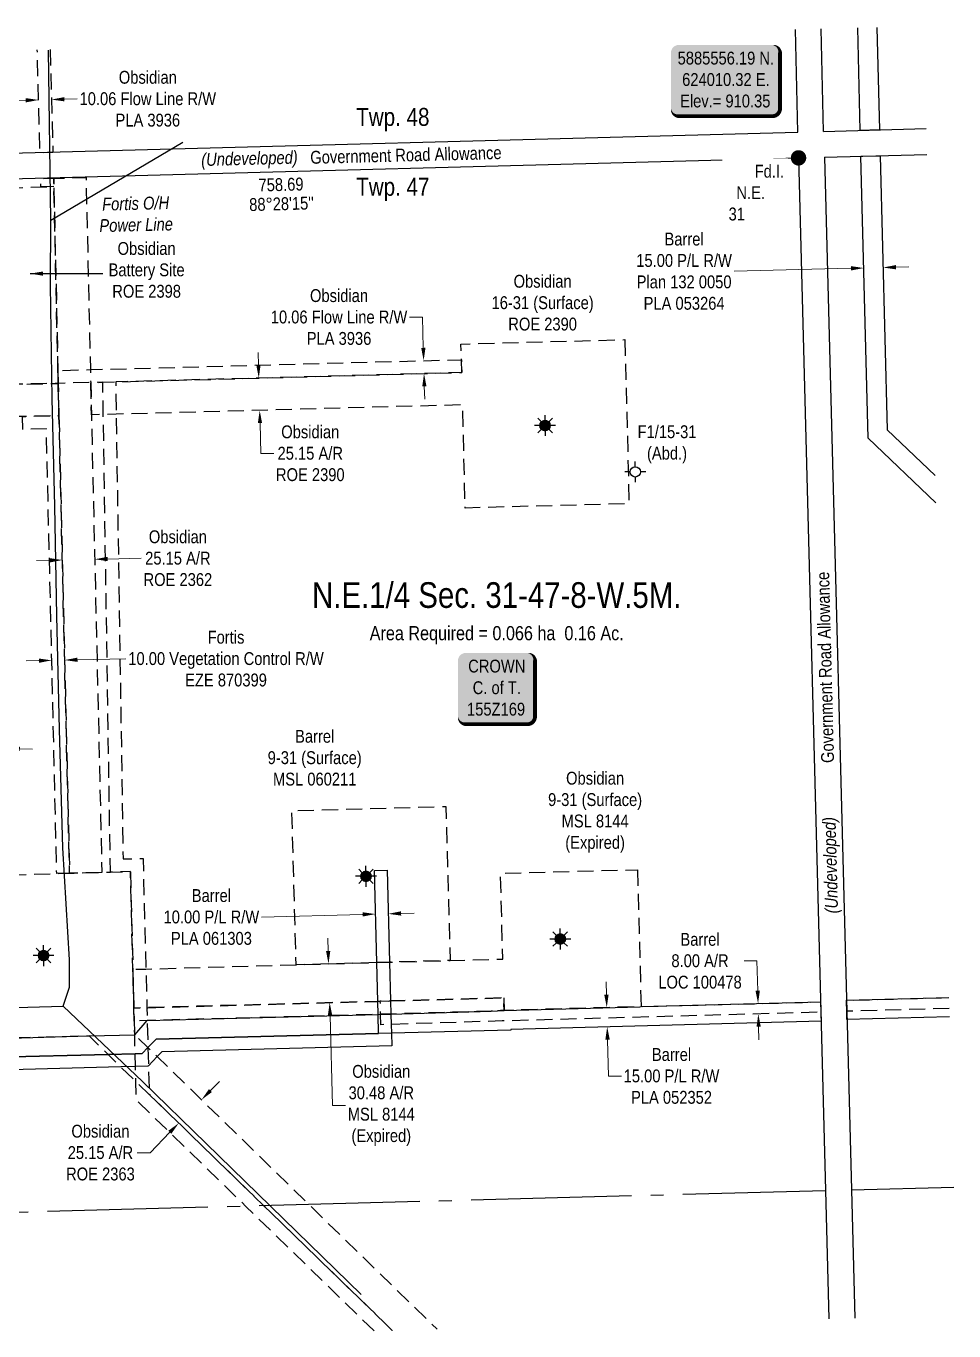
# Model space of a CAD drawing. Extents: x 622103 to 624131, y 5884631 to 5886600.
# Drawn here: x 623409 to 624131, y 5884643 to 5885659 of the extents above; entities that cross this region are included whole.
import ezdxf
from ezdxf.enums import TextEntityAlignment as Align

# ---------------------------------------------------------------- set-up
doc = ezdxf.new("R2010")
doc.units = 0
doc.header["$LTSCALE"] = 5
doc.header["$PDMODE"] = 34
doc.header["$PDSIZE"] = 0.03
for name, pattern in [('foc-ACCESSROAD', [3.75, 2.5, -1.25]), ('foc-FLOWLINE', [3.75, 2.5, -1.25]), ('foc-QUARTERLINE', [33, 25, -3, 2, -3])]:
    doc.linetypes.add(name, pattern=pattern)
doc.layers.get('Defpoints').update_dxf_attribs({"color": 9})
for name, color, linetype in [('AS-OWNER', 7, 'Continuous'), ('AS-POWER', 104, 'foc-POWER'), ('C-AR', 13, 'foc-ACCESSROAD'), ('C-FLOWLINE', 13, 'foc-FLOWLINE'), ('C-SYMBOL', 7, 'Continuous'), ('C-WS', 13, 'foc-ACCESSROAD'), ('C-WS-S', 8, 'Continuous'), ('D-TXT', 6, 'Continuous'), ('DETAIL-T', 7, 'Continuous'), ('F-AR', 190, 'foc-ACCESSROAD'), ('F-EZE', 190, 'foc-FLOWLINE'), ('F-RW', 190, 'Continuous'), ('F-WS', 190, 'foc-ACCESSROAD'), ('F-WS-S', 8, 'Continuous'), ('L-AREAREQUIRED', 7, 'Continuous'), ('L-BD', 7, 'Continuous'), ('L-MON', 1, 'Continuous'), ('L-QSEC', 8, 'foc-QUARTERLINE'), ('L-ROAD-T', 7, 'Continuous'), ('L-SEC', 7, 'Continuous')]:
    doc.layers.add(name, color=color, linetype=linetype)
for name, color, linetype, lineweight in [('C-AR-T', 13, 'Continuous', 9), ('C-FLOWLINE-T', 13, 'Continuous', 9), ('C-RW-T', 13, 'Continuous', 9), ('C-WS-T', 13, 'Continuous', 9), ('F-AR-T', 190, 'Continuous', 9), ('F-EZE-T', 190, 'Continuous', 9), ('F-RW-T', 190, 'Continuous', 9), ('F-WS-T', 190, 'Continuous', 9), ('T-TEXT', 48, 'Continuous', 18)]:
    doc.layers.add(name, color=color, linetype=linetype, lineweight=lineweight)
doc.styles.add('100L', font='ARIALN.TTF', dxfattribs={"height": 11})
doc.styles.add('175L', font='ARIALN.TTF', dxfattribs={"height": 20})
doc.styles.add('80', font='ARIALN.TTF', dxfattribs={"height": 10})
doc.styles.add('80CG', font='ARIALN.TTF', dxfattribs={"height": 10})
doc.styles.add('80L', font='ARIALN.TTF', dxfattribs={"height": 10})
doc.styles.add('80LS', font='ARIALNI.TTF', dxfattribs={"height": 10})
doc.styles.add('foc-LtypeFont', font='ARIALN.TTF', dxfattribs={"height": 7.35})
doc.linetypes.add('foc-POWER', pattern='A,6,-1,["P",foc-LtypeFont,S=0.2,R=0,X=-0.625,Y=-0.75],-1.24,4', length=12.24)
doc.dimstyles.new('Compass 5 000', dxfattribs={"dimscale": 5, "dimtxt": 9, "dimasz": 2, "dimexe": 0.2, "dimexo": 0.0625, "dimgap": 0.5, "dimtad": 0, "dimtih": 1, "dimtoh": 1, "dimzin": 0, "dimdsep": 46, "dimtxsty": '80CG', "dimcen": 0.1, "dimse1": 1, "dimse2": 1, "dimclrd": 256, "dimclrt": 256, "dimaunit": 1, "dimadec": 4, "dimazin": 0, "dimtfac": 0.06, "dimtofl": 0, "dimtmove": 0, "dimatfit": 1, "dimfxl": 0.2, "dimtolj": 1, "dimtzin": 0, "dimlwd": -1, "dimarcsym": 0})

# ---------------------------------------------------------------- blocks, each defined once
blk = doc.blocks.new('fdia')
at = {"color": 255, "const_width": 1}
blk.add_lwpolyline([(-0.5, 0, 1), (0.5, 0, 1)], format="xyb", close=True, dxfattribs=at)
blk = doc.blocks.new('Fdiaa')
blk.add_blockref('fdia', (0, 0))
blk = doc.blocks.new('fdib')
at = {"color": 1, "const_width": 1.6}
blk.add_lwpolyline([(-0.4, 0, 1), (0.4, 0, 1)], format="xyb", close=True, dxfattribs=at)
at = {"color": 1}
blk.add_circle((0, 0), 0.8, dxfattribs=at)
blk = doc.blocks.new('Fdibb')
blk.add_blockref('fdib', (0, 0))
blk = doc.blocks.new('fdicc')
for name in ['Fdibb', 'Fdiaa']:
    blk.add_blockref(name, (0, 0))
blk = doc.blocks.new('FDI')
blk.add_blockref('fdicc', (0, 0))
blk = doc.blocks.new('*D434')
at = {"layer": 'C-AR-T', "transparency": 16777216}
for p, q in [((623552.4, 5884829.8), (623559.3, 5884837)), ((623520.7, 5884797.4), (623505.3, 5884781.5)), ((623505.3, 5884781.5), (623495.3, 5884781.5))]:
    blk.add_line(p, q, dxfattribs=at)
for points in [[(623551.2, 5884831), (623553.5, 5884828.7), (623545.4, 5884822.7)], [(623519.5, 5884798.5), (623521.9, 5884796.2), (623527.7, 5884804.5)]]:
    blk.add_solid(points, dxfattribs=at)
at = {"layer": 'Defpoints', "color": 0, "transparency": 16777216}
for p in [(623545.4, 5884822.7), (623555.8, 5884812.5), (623538.2, 5884794.3)]:
    blk.add_point(p, dxfattribs=at)
at = {"layer": 'C-AR-T', "transparency": 16777216, "insert": (623466.7, 5884781.5), "char_height": 10, "attachment_point": 5, "style": '80CG'}
blk.add_mtext('\\A1;Obsidian\\P25.15 A/R\\PROE 2363', dxfattribs=at)
blk = doc.blocks.new('*D439')
at = {"layer": 'C-FLOWLINE-T', "transparency": 16777216}
for p, q in [((623717.5, 5885432.2), (623707.5, 5885432.2)), ((623718.1, 5885408.3), (623717.5, 5885432.2)), ((623718.9, 5885378.2), (623719.2, 5885368.2))]:
    blk.add_line(p, q, dxfattribs=at)
for points in [[(623719.8, 5885408.3), (623716.5, 5885408.2), (623718.4, 5885398.3)], [(623720.6, 5885378.2), (623717.3, 5885378.2), (623718.7, 5885388.2)]]:
    blk.add_solid(points, dxfattribs=at)
at = {"layer": 'Defpoints', "color": 0, "transparency": 16777216}
for p in [(623661.2, 5885396.7), (623718.4, 5885398.3), (623661.5, 5885386.7)]:
    blk.add_point(p, dxfattribs=at)
at = {"layer": 'C-FLOWLINE-T', "transparency": 16777216, "insert": (623652.5, 5885432.2), "char_height": 10, "attachment_point": 5, "style": '80CG'}
blk.add_mtext('\\A1;Obsidian\\P10.06 Flow Line R/W\\PPLA 3936', dxfattribs=at)
blk = doc.blocks.new('*D440')
at = {"layer": 'C-FLOWLINE-T', "transparency": 16777216}
for p, q in [((623427, 5885242.8), (623417, 5885242.6)), ((623472.3, 5885243.8), (623498.5, 5885244.4))]:
    blk.add_line(p, q, dxfattribs=at)
for points in [[(623427, 5885244.5), (623427.1, 5885241.1), (623437, 5885243)], [(623472.2, 5885245.5), (623472.3, 5885242.2), (623462.3, 5885243.6)]]:
    blk.add_solid(points, dxfattribs=at)
at = {"layer": 'Defpoints', "color": 0, "transparency": 16777216}
for p in [(623436.5, 5885265), (623461.8, 5885265.6), (623462.3, 5885243.6)]:
    blk.add_point(p, dxfattribs=at)
at = {"layer": 'C-FLOWLINE-T', "transparency": 16777216, "insert": (623527, 5885244.4), "char_height": 10, "attachment_point": 5, "style": '80CG'}
blk.add_mtext('\\A1;Obsidian\\P25.15 A/R\\PROE 2362', dxfattribs=at)
blk = doc.blocks.new('*D441')
at = {"layer": 'C-FLOWLINE-T', "transparency": 16777216}
for p, q in [((623408.6, 5885601.1), (623398.6, 5885600.8)), ((623438.6, 5885601.9), (623448.6, 5885602.2))]:
    blk.add_line(p, q, dxfattribs=at)
for points in [[(623408.5, 5885602.7), (623408.6, 5885599.4), (623418.6, 5885601.3)], [(623438.6, 5885603.5), (623438.7, 5885600.2), (623428.6, 5885601.6)]]:
    blk.add_solid(points, dxfattribs=at)
at = {"layer": 'Defpoints', "color": 0, "transparency": 16777216}
for p in [(623428.6, 5885601.6), (623418.8, 5885593.2), (623428.9, 5885593.5)]:
    blk.add_point(p, dxfattribs=at)
at = {"layer": 'C-FLOWLINE-T', "transparency": 16777216, "insert": (623503.6, 5885602.2), "char_height": 10, "attachment_point": 5, "style": '80CG'}
blk.add_mtext('\\A1;Obsidian\\P10.06 Flow Line R/W\\PPLA 3936', dxfattribs=at)
blk = doc.blocks.new('*D442')
at = {"layer": 'Defpoints', "color": 0, "transparency": 16777216}
for p in [(623970.3, 5884897.4), (623978.8, 5884897.6), (623970.5, 5884889.3)]:
    blk.add_point(p, dxfattribs=at)
at = {"layer": 'F-AR-T', "transparency": 16777216}
for p, q in [((623977.9, 5884930.9), (623967.9, 5884930.9)), ((623978.5, 5884907.6), (623977.9, 5884930.9)), ((623979.2, 5884879.5), (623979.5, 5884869.5))]:
    blk.add_line(p, q, dxfattribs=at)
for points in [[(623980.2, 5884907.6), (623976.8, 5884907.6), (623978.8, 5884897.6)], [(623980.9, 5884879.6), (623977.6, 5884879.5), (623979, 5884889.5)]]:
    blk.add_solid(points, dxfattribs=at)
at = {"layer": 'F-AR-T', "transparency": 16777216, "insert": (623933.6, 5884930.9), "char_height": 10, "attachment_point": 5, "style": '80CG'}
blk.add_mtext('\\A1;Barrel\\P8.00 A/R\\PLOC 100478', dxfattribs=at)
blk = doc.blocks.new('*D443')
at = {"layer": 'Defpoints', "color": 0, "transparency": 16777216}
for p in [(623438.8, 5885165.1), (623430, 5885114.6), (623440, 5885114.8)]:
    blk.add_point(p, dxfattribs=at)
at = {"layer": 'F-EZE-T', "transparency": 16777216}
for p, q in [((623418.8, 5885164.7), (623408.8, 5885164.4)), ((623448.8, 5885165.4), (623486.6, 5885166.2))]:
    blk.add_line(p, q, dxfattribs=at)
for points in [[(623418.8, 5885166.3), (623418.9, 5885163), (623428.8, 5885164.9)], [(623448.8, 5885167), (623448.9, 5885163.7), (623438.8, 5885165.1)]]:
    blk.add_solid(points, dxfattribs=at)
at = {"layer": 'F-EZE-T', "transparency": 16777216, "insert": (623564.5, 5885166.2), "char_height": 10, "attachment_point": 5, "style": '80CG'}
blk.add_mtext('\\A1;Fortis\\P10.00 Vegetation Control R/W\\PEZE 870399', dxfattribs=at)
blk = doc.blocks.new('*D444')
at = {"layer": 'Defpoints', "color": 0, "transparency": 16777216}
for p in [(624061.1, 5885470.4), (624061.2, 5885470.2), (624076.2, 5885470.6)]:
    blk.add_point(p, dxfattribs=at)
at = {"layer": 'F-RW-T', "transparency": 16777216}
for p, q in [((624051.1, 5885470.2), (623960.2, 5885467.9)), ((624086.1, 5885471.1), (624096.1, 5885471.3))]:
    blk.add_line(p, q, dxfattribs=at)
for points in [[(624051.1, 5885471.9), (624051.2, 5885468.5), (624061.1, 5885470.4)], [(624086.1, 5885472.7), (624086.2, 5885469.4), (624076.1, 5885470.8)]]:
    blk.add_solid(points, dxfattribs=at)
at = {"layer": 'F-RW-T', "transparency": 16777216, "insert": (623921.2, 5885467.9), "char_height": 10, "attachment_point": 5, "style": '80CG'}
blk.add_mtext('\\A1;Barrel\\P15.00 P/L R/W\\PPlan 132 0050\\PPLA 053264', dxfattribs=at)
blk = doc.blocks.new('*D445')
at = {"layer": 'Defpoints', "color": 0, "transparency": 16777216}
for p in [(623935.2, 5884896.5), (623861.3, 5884879.5), (623935.6, 5884881.5)]:
    blk.add_point(p, dxfattribs=at)
at = {"layer": 'F-RW-T', "transparency": 16777216}
for p, q in [((623860.7, 5884904.5), (623860.4, 5884914.5)), ((623861.6, 5884869.5), (623862.4, 5884841.2)), ((623862.4, 5884841.2), (623872.4, 5884841.2))]:
    blk.add_line(p, q, dxfattribs=at)
for points in [[(623862.4, 5884904.6), (623859, 5884904.5), (623861, 5884894.5)], [(623863.3, 5884869.6), (623859.9, 5884869.5), (623861.3, 5884879.5)]]:
    blk.add_solid(points, dxfattribs=at)
at = {"layer": 'F-RW-T', "transparency": 16777216, "insert": (623911.4, 5884841.2), "char_height": 10, "attachment_point": 5, "style": '80CG'}
blk.add_mtext('\\A1;Barrel\\P15.00 P/L R/W\\PPLA 052352', dxfattribs=at)
blk = doc.blocks.new('*U428')
h = blk.add_hatch(color=255)
edge = h.paths.add_edge_path()
edge.add_line((-24, -28.5), (24, -28.5))
edge.add_arc((24, -22.5), 6, 270, 360)
edge.add_line((30, -22.5), (30, 21))
edge.add_arc((24, 21), 6, 0, 90)
edge.add_line((24, 27), (-24, 27))
edge.add_arc((-24, 21), 6, 90, 180)
edge.add_line((-30, 21), (-30, -22.5))
edge.add_arc((-24, -22.5), 6, 180, 270)
at = {"color": 14, "flags": 128}
blk.add_lwpolyline([(-24, -28.5, 3, 3, 0), (24, -28.5, 3, 3, 0.414214), (30, -22.5, 3, 3, 0), (30, 21, 3, 0, 0.414214), (24, 27, 0, 0, 0), (-24, 27, 0, 0, 0.414214), (-30, 21, 0, 0, 0), (-30, -22.5, 0, 3, 0.414214)], format="xyseb", close=True, dxfattribs=at)
at = {"color": 14, "style": '80'}
blk.add_attdef('ENTER_TEXT_001', (-26.8, -4.9), '', height=10, dxfattribs=at)
blk = doc.blocks.new('*D429')
at = {"layer": 'Defpoints', "color": 0, "transparency": 16777216}
for p in [(623680.5, 5884983.8), (623690.5, 5884984.1), (623680.9, 5884967.3)]:
    blk.add_point(p, dxfattribs=at)
at = {"layer": 'F-AR-T', "transparency": 16777216}
for p, q in [((623700.9, 5884967.8), (623710.9, 5884968.1)), ((623670.9, 5884967), (623592.2, 5884965))]:
    blk.add_line(p, q, dxfattribs=at)
for points in [[(623670.9, 5884968.7), (623670.9, 5884965.4), (623680.9, 5884967.3)], [(623700.8, 5884969.5), (623700.9, 5884966.1), (623690.9, 5884967.5)]]:
    blk.add_solid(points, dxfattribs=at)
at = {"layer": 'F-AR-T', "transparency": 16777216, "insert": (623553.1, 5884965), "char_height": 10, "attachment_point": 5, "style": '80CG'}
blk.add_mtext('\\A1;Barrel\\P10.00 P/L R/W\\PPLA 061303', dxfattribs=at)
blk = doc.blocks.new('*D430')
at = {"layer": 'C-AR-T', "transparency": 16777216}
for p, q in [((623589.7, 5885394.7), (623589.5, 5885404.7)), ((623591, 5885349.6), (623591.6, 5885326.1)), ((623591.6, 5885326.1), (623601.6, 5885326.1))]:
    blk.add_line(p, q, dxfattribs=at)
for points in [[(623591.4, 5885394.8), (623588.1, 5885394.7), (623590, 5885384.7)], [(623592.6, 5885349.6), (623589.3, 5885349.6), (623590.7, 5885359.6)]]:
    blk.add_solid(points, dxfattribs=at)
at = {"layer": 'Defpoints', "color": 0, "transparency": 16777216}
for p in [(623594.4, 5885384.9), (623590.7, 5885359.6), (623595, 5885359.7)]:
    blk.add_point(p, dxfattribs=at)
at = {"layer": 'C-AR-T', "transparency": 16777216, "insert": (623630.1, 5885326.1), "char_height": 10, "attachment_point": 5, "style": '80CG'}
blk.add_mtext('\\A1;Obsidian\\P25.15 A/R\\PROE 2390', dxfattribs=at)
blk = doc.blocks.new('*D432')
at = {"layer": 'C-RW-T', "transparency": 16777216}
for p, q in [((623368.9, 5885096.9), (623341.2, 5885097.7)), ((623403.9, 5885095.9), (623413.9, 5885095.6))]:
    blk.add_line(p, q, dxfattribs=at)
for points in [[(623369, 5885098.6), (623368.9, 5885095.2), (623378.9, 5885096.6)], [(623404, 5885097.6), (623403.9, 5885094.2), (623393.9, 5885096.2)]]:
    blk.add_solid(points, dxfattribs=at)
at = {"layer": 'Defpoints', "color": 0, "transparency": 16777216}
for p in [(623380.2, 5885142.7), (623395.2, 5885142.2), (623378.9, 5885096.6)]:
    blk.add_point(p, dxfattribs=at)
at = {"layer": 'C-RW-T', "transparency": 16777216, "insert": (623302.1, 5885097.7), "char_height": 10, "attachment_point": 5, "style": '80CG'}
blk.add_mtext('\\A1;Obsidian\\P15.00 P/L R/W\\PPLA 810504', dxfattribs=at)
blk = doc.blocks.new('GAS')
h = blk.add_hatch(color=255)
h.dxf.hatch_style = 1
edge = h.paths.add_edge_path()
edge.add_arc((0, 0), 0.9, 0, 360)
for p, q in [((-0.81, 0), (-1.62, 0)), ((-0.57, 0.57), (-1.14, 1.14)), ((0, 0.81), (0, 1.62)), ((0.57, 0.57), (1.14, 1.14)), ((1.62, 0), (0.81, 0)), ((-0.57, -0.57), (-1.14, -1.14)), ((0, -0.81), (0, -1.62)), ((1.14, -1.14), (0.57, -0.57))]:
    blk.add_line(p, q)
blk.add_circle((0, 0), 0.8)
blk = doc.blocks.new('GABD')
for p, q in [((-0.81, 0), (-1.62, 0)), ((0, 0.81), (0, 1.62)), ((1.62, 0), (0.81, 0)), ((0, -0.81), (0, -1.62))]:
    blk.add_line(p, q)
blk.add_circle((0, 0), 0.8)
blk = doc.blocks.new('*D433')
at = {"layer": 'C-AR-T', "transparency": 16777216}
for p, q in [((623644.1, 5884938.5), (623643.8, 5884948.5)), ((623645.5, 5884888.4), (623647.5, 5884818.3)), ((623647.5, 5884818.3), (623657.5, 5884818.3))]:
    blk.add_line(p, q, dxfattribs=at)
for points in [[(623645.7, 5884938.6), (623642.4, 5884938.5), (623644.3, 5884928.5)], [(623647.2, 5884888.4), (623643.8, 5884888.3), (623645.2, 5884898.4)]]:
    blk.add_solid(points, dxfattribs=at)
at = {"layer": 'Defpoints', "color": 0, "transparency": 16777216}
for p in [(623644.3, 5884928.5), (623584.6, 5884926.8), (623585.4, 5884896.7)]:
    blk.add_point(p, dxfattribs=at)
at = {"layer": 'C-AR-T', "transparency": 16777216, "insert": (623685.4, 5884818.3), "char_height": 10, "attachment_point": 5, "style": '80CG'}
blk.add_mtext('\\A1;Obsidian\\P30.48 A/R\\PMSL 8144\\P(Expired)', dxfattribs=at)
blk = doc.blocks.new('*U466')
h = blk.add_hatch(color=254)
edge = h.paths.add_edge_path()
edge.add_line((-36.5, -28.5), (36.5, -28.5))
edge.add_arc((36.5, -22.5), 6, 270, 360)
edge.add_line((42.5, -22.5), (42.5, 21))
edge.add_arc((36.5, 21), 6, 0, 90)
edge.add_line((36.5, 27), (-36.5, 27))
edge.add_arc((-36.5, 21), 6, 90, 180)
edge.add_line((-42.5, 21), (-42.5, -22.5))
edge.add_arc((-36.5, -22.5), 6, 180, 270)
at = {"color": 1, "flags": 128}
blk.add_lwpolyline([(-36.5, -28.5, 3, 3, 0), (36.5, -28.5, 3, 3, 0.414214), (42.5, -22.5, 3, 3, 0), (42.5, 21, 3, 0, 0.414214), (36.5, 27, 0, 0, 0), (-36.5, 27, 0, 0, 0.414214), (-42.5, 21, 0, 0, 0), (-42.5, -22.5, 0, 3, 0.414214)], format="xyseb", close=True, dxfattribs=at)
blk.add_lwpolyline([(-29.2, -17.3, 0, 10, 0), (0, 0, 5, 5, 0)], format="xyseb", dxfattribs=at)
at = {"color": 1, "style": '80'}
blk.add_attdef('ENTER_TEXT_001', (-36, -5), '', height=10, dxfattribs=at)

msp = doc.modelspace()

# ---------------------------------------------------------------- linework, layer by layer
at = {"layer": 'AS-POWER', "flags": 128}
for points in [[(623428.007, 5885507.705), (623426.222, 5885640.112)], [(623437.719, 5884895.517), (623442.718, 5884910.3), (623442.718, 5884931.748), (623437.534, 5885018.987), (623434.855, 5885111.151), (623432.661, 5885199.599), (623431.19, 5885284.99), (623429.239, 5885368.79), (623427.693, 5885457.008), (623428.007, 5885507.705), (623530.941, 5885568.536)], [(623318.064, 5884892.205), (623437.719, 5884895.517)], [(623437.719, 5884895.517), (623499.388, 5884836.952), (623548.93, 5884788.515), (623669.637, 5884670.937)]]:
    msp.add_lwpolyline(points, dxfattribs=at)
at = {"layer": 'C-AR', "flags": 128}
msp.add_lwpolyline([(623467.818, 5884999.778), (623442.662, 5884999.108), (623434.415, 5885355.458), (623433.833, 5885380.613), (623433.612, 5885390.6), (623430.455, 5885533.828), (623430.313, 5885540.293), (623455.469, 5885540.957), (623458.884, 5885391.279), (623459.114, 5885381.215), (623459.688, 5885356.072), (623467.818, 5884999.778)], close=True, dxfattribs=at)
for points in [[(623109.421, 5885372.799), (623207.643, 5885375.164), (623281.616, 5885376.946), (623387.058, 5885379.486), (623402.083, 5885379.847), (623433.833, 5885380.613), (623434.415, 5885355.458), (623406.064, 5885354.775), (623401.358, 5885354.662), (623386.332, 5885354.3), (623299.415, 5885352.207), (623288.08, 5885351.934), (623269.367, 5885351.483), (623208.286, 5885350.012), (623110.071, 5885347.646)], [(623694, 5884643.08), (623594.192, 5884739.966), (623504.668, 5884826.876), (623494.332, 5884836.909), (623482.678, 5884848.222), (623472.63, 5884857.977), (623457.809, 5884872.364), (623387.405, 5884870.489), (623372.38, 5884870.092), (623366.307, 5884869.93), (623366.119, 5884876.978), (623365.853, 5884886.981), (623365.185, 5884912.136), (623362.928, 5884996.986), (623376.047, 5884997.335), (623391.073, 5884997.748), (623432.66, 5884998.843), (623442.662, 5884999.108), (623467.818, 5884999.778), (623474.451, 5884999.954), (623489.986, 5885000.367), (623492.007, 5884924.323), (623492.024, 5884923.712), (623492.81, 5884894.152), (623492.826, 5884893.539), (623493.076, 5884884.15), (623493.364, 5884873.309), (623503.712, 5884863.292), (623510.919, 5884856.328), (623629.342, 5884740.892), (623728.835, 5884644.007)]]:
    msp.add_lwpolyline(points, dxfattribs=at)
at = {"layer": 'C-FLOWLINE', "flags": 128}
for points in [[(623427.579, 5885640.634), (623429.744, 5885560.396), (623419.681, 5885560.13), (623417.516, 5885640.366)], [(623679.82, 5884642.703), (623580.034, 5884739.594), (623494.717, 5884822.44), (623494.332, 5884836.909), (623494.023, 5884848.503), (623493.758, 5884858.5), (623493.364, 5884873.309), (623493.076, 5884884.15), (623492.826, 5884893.539), (623492.81, 5884894.152), (623492.024, 5884923.712), (623492.007, 5884924.323), (623489.986, 5885000.367), (623474.451, 5884999.954), (623468.905, 5885356.319), (623468.514, 5885381.468), (623459.114, 5885381.215), (623457.618, 5885381.175), (623433.833, 5885380.613), (623433.612, 5885390.6), (623458.884, 5885391.279), (623747.846, 5885399.048), (623748.121, 5885388.986), (623478.578, 5885381.738), (623478.969, 5885356.59), (623484.358, 5885010.287), (623499.872, 5885010.606), (623502.12, 5884924.475), (623502.905, 5884894.399), (623503.117, 5884884.436), (623503.712, 5884863.292), (623504.086, 5884849.148), (623504.668, 5884826.876), (623594.192, 5884739.966), (623694, 5884643.08)]]:
    msp.add_lwpolyline(points, dxfattribs=at)
msp.add_lwpolyline([(623430.455, 5885533.828), (623420.398, 5885533.586), (623420.224, 5885540.027), (623430.313, 5885540.293), (623430.455, 5885533.828)], close=True, dxfattribs=at)
at = {"layer": 'C-WS', "flags": 128}
for points in [[(623433.612, 5885390.6), (623433.833, 5885380.613), (623402.083, 5885379.847), (623387.058, 5885379.486), (623281.616, 5885376.946), (623281.385, 5885387.014), (623280.822, 5885411.573), (623280.592, 5885421.626), (623280.373, 5885431.157), (623280.143, 5885441.21), (623278.99, 5885491.52), (623278.105, 5885530.158), (623420.398, 5885533.586), (623430.455, 5885533.828), (623433.612, 5885390.6)], [(623875.074, 5885414.625), (623878.359, 5885286.956), (623750.693, 5885283.523), (623748.795, 5885363.846), (623478.969, 5885356.59), (623468.905, 5885356.319), (623459.688, 5885356.072), (623459.114, 5885381.215), (623468.514, 5885381.468), (623478.578, 5885381.738), (623748.121, 5885388.986), (623747.846, 5885399.048), (623747.409, 5885411.192), (623875.074, 5885414.625)], [(623884.899, 5885001.855), (623887.696, 5884895.212), (623886.662, 5884895.183), (623781.056, 5884892.291), (623780.836, 5884902.042), (623692.645, 5884899.625), (623684.651, 5884899.406), (623682.643, 5884899.351), (623502.905, 5884894.399), (623492.81, 5884894.152), (623492.024, 5884923.712), (623492.007, 5884924.323), (623502.12, 5884924.475), (623619.08, 5884927.803), (623681.858, 5884929.523), (623691.867, 5884929.796), (623739.033, 5884931.089), (623780.009, 5884932.211), (623778.256, 5884999.059), (623884.899, 5885001.855)]]:
    msp.add_lwpolyline(points, close=True, dxfattribs=at)
at = {"layer": 'F-AR', "flags": 128}
msp.add_lwpolyline([(623692.645, 5884899.625), (623692.906, 5884889.488), (623770.996, 5884891.697), (623770.985, 5884892.151), (623781.056, 5884892.291), (623886.662, 5884895.183), (623887.696, 5884895.212), (624027.528, 5884898.88), (624027.737, 5884890.883), (623779.49, 5884884.047), (623693.115, 5884881.407), (623685.114, 5884881.179), (623684.907, 5884889.316), (623684.651, 5884899.406), (623692.645, 5884899.625)], close=True, dxfattribs=at)
msp.add_lwpolyline([(624127.657, 5884893.89), (624047.837, 5884891.66), (624047.614, 5884900.157), (624127.439, 5884902.234)], dxfattribs=at)
at = {"layer": 'F-EZE', "flags": 128}
for points in [[(623434.415, 5885355.458), (623442.662, 5884999.108), (623432.66, 5884998.843), (623424.643, 5885345.214), (623406.322, 5885344.774), (623406.064, 5885354.775), (623434.415, 5885355.458)], [(623780.836, 5884902.042), (623781.056, 5884892.291), (623770.996, 5884891.697), (623692.906, 5884889.488), (623684.907, 5884889.316), (623682.906, 5884889.218), (623503.117, 5884884.436), (623493.076, 5884884.15), (623492.826, 5884893.539), (623492.81, 5884894.152), (623502.905, 5884894.399), (623682.643, 5884899.351), (623684.651, 5884899.406), (623692.645, 5884899.625), (623780.836, 5884902.042)]]:
    msp.add_lwpolyline(points, close=True, dxfattribs=at)
at = {"layer": 'F-RW'}
for points in [[(624071.375, 5885657.814), (624073.414, 5885577.987), (624058.41, 5885577.587), (624056.372, 5885657.414)], [(624117.349, 5885287.539), (624064.53, 5885337.848), (624058.923, 5885557.484), (624073.926, 5885557.88), (624079.376, 5885344.436), (624116.792, 5885308.798)], [(623387.176, 5884855.859), (623472.63, 5884857.977), (623493.758, 5884858.5), (623499.236, 5884858.636), (623503.712, 5884863.292), (623510.044, 5884869.914), (623683.295, 5884874.258), (623682.906, 5884889.218), (623682.643, 5884899.351), (623681.858, 5884929.523), (623679.99, 5885001.367), (623690.014, 5885001.627), (623691.867, 5884929.796), (623692.645, 5884899.625), (623692.906, 5884889.488), (623693.115, 5884881.407), (623693.293, 5884874.499), (623693.545, 5884864.728), (623514.438, 5884860.026), (623510.919, 5884856.328), (623504.086, 5884849.148), (623503.701, 5884848.743), (623494.023, 5884848.503), (623482.678, 5884848.222), (623387.416, 5884845.861)], [(623387.405, 5884870.489), (623457.809, 5884872.364), (623493.364, 5884873.309), (623503.117, 5884884.436), (623682.906, 5884889.218), (623684.907, 5884889.316), (623692.906, 5884889.488), (623770.996, 5884891.697), (623781.056, 5884892.291), (623886.662, 5884895.183), (623887.696, 5884895.212), (624027.528, 5884898.88), (624027.737, 5884890.883), (624027.921, 5884883.866), (623786.356, 5884877.54), (623786.374, 5884876.831), (623693.293, 5884874.499), (623683.295, 5884874.258), (623510.044, 5884869.914), (623503.712, 5884863.292), (623499.236, 5884858.636), (623493.758, 5884858.5), (623472.63, 5884857.977), (623387.176, 5884855.859)], [(624127.831, 5884887.247), (624048.007, 5884885.153), (624047.837, 5884891.66), (624047.614, 5884900.157), (624127.439, 5884902.234)]]:
    msp.add_lwpolyline(points, dxfattribs=at)
at = {"layer": 'F-WS', "flags": 128}
msp.add_lwpolyline([(623681.858, 5884929.523), (623619.08, 5884927.803), (623615.793, 5885047.758), (623735.749, 5885051.045), (623739.033, 5884931.089), (623691.867, 5884929.796), (623681.858, 5884929.523)], close=True, dxfattribs=at)
at = {"layer": 'L-QSEC'}
for p, q in [((624051.478, 5884752.594), (624131.301, 5884754.724)), ((623260.495, 5884731.544), (624031.373, 5884752.057))]:
    msp.add_line(p, q, dxfattribs=at)
at = {"layer": 'L-SEC'}
for p, q in [((624009.778, 5885576.291), (624007.895, 5885656.12)), ((624029.884, 5885576.826), (624028.001, 5885656.657)), ((624029.884, 5885576.826), (624109.717, 5885578.956)), ((623204.698, 5885554.807), (624009.778, 5885576.291)), ((624030.421, 5885556.722), (624110.244, 5885558.852)), ((623205.235, 5885534.701), (624010.315, 5885556.185)), ((624010.315, 5885556.185), (624031.373, 5884752.057)), ((624030.421, 5885556.722), (624051.479, 5884752.584)), ((624031.373, 5884752.057), (624033.971, 5884652.127)), ((624051.479, 5884752.58), (624054.077, 5884652.662))]:
    msp.add_line(p, q, dxfattribs=at)

# ---------------------------------------------------------------- block references
at = {"layer": 'AS-OWNER'}
ref = msp.add_blockref('*U428', (623775.143, 5885143.658), dxfattribs=at)
ref.add_attrib('ENTER_TEXT_001', 'CROWN', (623753.083, 5885155.43), dxfattribs={"layer": '0', "color": 14, "height": 10, "style": '80'})
ref.add_attrib('ENTER_TEXT_002', 'C. of T.', (623756.579, 5885138.586), dxfattribs={"layer": '0', "color": 14, "height": 10, "style": '80'})
ref.add_attrib('ENTER_TEXT_003', '155Z169', (623752.176, 5885121.878), dxfattribs={"layer": '0', "color": 14, "height": 10, "style": '80'})
at = {"layer": 'C-WS-S'}
for p, xscale, yscale, zscale in [((623812.934, 5885347.718), 4.998240049999996, 4.998240049999996, 4.998240049999996), ((623824.789, 5884947.887), 4.998219850000004, 4.998219850000004, 4.998219850000004), ((623422.435, 5884934.966), 4.998240049999996, 4.998240049999996, 4.998240049999996)]:
    msp.add_blockref('GAS', p, dxfattribs=dict(at, xscale=xscale, yscale=yscale, zscale=zscale))
at = {"layer": 'DETAIL-T'}
ref = msp.add_blockref('*U466', (623953.464, 5885617.135), dxfattribs=dict(at, xscale=0.9992921053189998, yscale=0.9992921053189998, zscale=0.9992921053189998))
ref.add_attrib('ENTER_TEXT_001', '5885556.19 N.', (623916.172, 5885628.9), dxfattribs={"layer": '0', "color": 1, "height": 9.99292, "style": '80'})
ref.add_attrib('ENTER_TEXT_002', '624010.32 E.', (623919.692, 5885612.204), dxfattribs={"layer": '0', "color": 1, "height": 9.99292, "style": '80'})
ref.add_attrib('ENTER_TEXT_003', 'Elev.= 910.35', (623918.08, 5885595.508), dxfattribs={"layer": '0', "color": 1, "height": 9.99292, "style": '80'})
at = {"layer": 'F-WS-S'}
for name, p, xscale, yscale, zscale in [('GABD', (623883.221, 5885311.665), 4.998240049999996, 4.998240049999996, 4.998240049999996), ('GAS', (623673.491, 5884996.698), 4.998219849999997, 4.998219849999997, 4.998219849999997)]:
    msp.add_blockref(name, p, dxfattribs=dict(at, xscale=xscale, yscale=yscale, zscale=zscale))

# ---------------------------------------------------------------- texts
at = {"layer": 'AS-POWER', "insert": (623494.313, 5885512.334), "char_height": 10, "width": 57.1191, "attachment_point": 5, "rotation": 1.349949, "style": '80CG'}
msp.add_mtext('\\A1;{\\fArial Narrow|b0|i1|c0|p34;Fortis O/H\\PPower Line}', dxfattribs=at)
at = {"layer": 'C-SYMBOL', "color": 3, "style": '175L'}
msp.add_text('N.E.1/4 Sec. 31-47-8-W.5M.', height=19.99288, dxfattribs=at).set_placement((623775.309, 5885199.756), align=Align.BOTTOM_CENTER)
at = {"layer": 'C-WS-T', "attachment_point": 5, "style": '80CG'}
for s, insert, char_height, width in [('\\A1;Obsidian\\PBattery Site\\PROE 2398', (623502.665, 5885468.916), 10, 78.99495), ('\\A1;Obsidian\\P16-31 (Surface)\\PROE 2390', (623811.033, 5885443.365), 9.99644, 78.96683), ('\\A1;Obsidian\\P9-31 (Surface)\\PMSL 8144\\P(Expired)', (623851.905, 5885046.613), 10, 135.66617)]:
    msp.add_mtext(s, dxfattribs=dict(at, insert=insert, char_height=char_height, width=width))
at = {"layer": 'D-TXT', "color": 3, "char_height": 13.995, "attachment_point": 1, "style": '80L'}
for s, insert in [('Twp. 48', (623665.897, 5885595.093)), ('Twp. 47', (623665.897, 5885540.717))]:
    msp.add_mtext_dynamic_manual_height_columns(s, width=101.3954, gutter_width=47.5, heights=[0], dxfattribs=dict(at, insert=insert))
at = {"layer": 'F-WS-T', "char_height": 10, "attachment_point": 5, "style": '80CG'}
for s, insert, width in [('\\A1;F1/15-31 (Abd.)', (623907.915, 5885333.083), 30.59795), ('\\A1;Barrel\\P9-31 (Surface)\\PMSL 060211', (623633.546, 5885089.024), 78.99495)]:
    msp.add_mtext(s, dxfattribs=dict(at, insert=insert, width=width))
at = {"layer": 'L-AREAREQUIRED', "color": 5, "style": '100L'}
msp.add_text('Area Required = 0.066 ha  0.16 Ac.', height=10.99608, dxfattribs=at).set_placement((623775.309, 5885177.264), align=Align.BOTTOM_CENTER)
at = {"layer": 'L-BD', "style": '80L'}
for s, p in [('758.69', (623607.324, 5885535.431)), ("88°28'15''", (623607.724, 5885520.442))]:
    msp.add_text(s, height=9.9964, rotation=1.5286, dxfattribs=at).set_placement(p, align=Align.MIDDLE)
at = {"layer": 'L-ROAD-T', "style": '80L'}
for height, rotation, p in [(10, 1.45442, (623704.556, 5885558.435)), (9.99644, 91.500055, (624031.066, 5885159.408))]:
    msp.add_text('Government Road Allowance', height=height, rotation=rotation, dxfattribs=at).set_placement(p, align=Align.MIDDLE_CENTER)
at = {"layer": 'T-TEXT', "style": '80LS'}
for height, rotation, p in [(10, 1.45442, (623582.742, 5885555.789)), (9.99644, 91.500055, (624035.101, 5885005.329))]:
    msp.add_text('(Undeveloped)', height=height, rotation=rotation, dxfattribs=at).set_placement(p, align=Align.MIDDLE_CENTER)

# ---------------------------------------------------------------- dimensions: what is measured, and where the dimension line sits
at = {"layer": 'C-AR-T'}
for base, p1, p2, angle, text, picture, middle in [((623590.689, 5885359.594), (623594.368, 5885384.852), (623595.044, 5885359.711), 271.540357, 'Obsidian\\P25.15 A/R\\PROE 2390', '*D430', (623630.114, 5885326.069)), ((623644.348, 5884928.522), (623585.432, 5884896.672), (623584.574, 5884926.821), 91.629937, 'Obsidian\\P30.48 A/R\\PMSL 8144\\P(Expired)', '*D433', (623685.386, 5884818.319)), ((623545.375, 5884822.658), (623538.156, 5884794.324), (623555.836, 5884812.461), 45.731701, 'Obsidian\\P25.15 A/R\\PROE 2363', '*D434', (623466.733, 5884781.511))]:
    dim = msp.add_linear_dim(base=base, p1=p1, p2=p2, angle=angle, text=text, dimstyle='Compass 5 000', dxfattribs=at)
    dim.commit()
    dim.dimension.update_dxf_attribs({"geometry": picture, "text_midpoint": middle, "dimtype": 161})
at = {"layer": 'C-FLOWLINE-T'}
for base, p1, p2, angle, text, picture, middle in [((623428.632, 5885601.613), (623418.788, 5885593.221), (623428.851, 5885593.493), 1.545704, 'Obsidian\\P10.06 Flow Line R/W\\PPLA 3936', '*D441', (623503.624, 5885602.153)), ((623718.396, 5885398.256), (623661.504, 5885386.657), (623661.233, 5885396.719), 91.540047, 'Obsidian\\P10.06 Flow Line R/W\\PPLA 3936', '*D439', (623652.482, 5885432.238)), ((623462.254, 5885243.617), (623436.508, 5885265.017), (623461.753, 5885265.593), 1.307139, 'Obsidian\\P25.15 A/R\\PROE 2362', '*D440', (623526.997, 5885244.443))]:
    dim = msp.add_linear_dim(base=base, p1=p1, p2=p2, angle=angle, text=text, dimstyle='Compass 5 000', dxfattribs=at)
    dim.commit()
    dim.dimension.update_dxf_attribs({"geometry": picture, "text_midpoint": middle, "dimtype": 161})
at = {"layer": 'C-RW-T'}
dim = msp.add_linear_dim(base=(623378.907, 5885096.607), p1=(623395.237, 5885142.234), p2=(623380.234, 5885142.667), angle=178.349506, text='Obsidian\\P15.00 P/L R/W\\PPLA 810504', dimstyle='Compass 5 000', dxfattribs=at)
dim.commit()
dim.dimension.update_dxf_attribs({"geometry": '*D432', "text_midpoint": (623302.148, 5885097.692), "dimtype": 161})
at = {"layer": 'F-AR-T', "color": 3}
dim = msp.add_linear_dim(base=(623680.9, 5884967.292), p1=(623690.466, 5884984.099), p2=(623680.473, 5884983.841), angle=181.479018, text='Barrel\\P10.00 P/L R/W\\PPLA 061303', dimstyle='Compass 5 000', dxfattribs=at)
dim.commit()
dim.dimension.update_dxf_attribs({"geometry": '*D429', "text_midpoint": (623553.092, 5884965.001), "dimtype": 161})
at = {"layer": 'F-AR-T'}
dim = msp.add_linear_dim(base=(623978.772, 5884897.601), p1=(623970.55, 5884889.307), p2=(623970.338, 5884897.38), angle=91.502707, text='Barrel\\P8.00 A/R\\PLOC 100478', dimstyle='Compass 5 000', dxfattribs=at)
dim.commit()
dim.dimension.update_dxf_attribs({"geometry": '*D442', "text_midpoint": (623933.585, 5884930.871), "dimtype": 161})
at = {"layer": 'F-EZE-T'}
dim = msp.add_linear_dim(base=(623438.82, 5885165.136), p1=(623429.981, 5885114.572), p2=(623439.985, 5885114.804), angle=1.32582, text='Fortis\\P10.00 Vegetation Control R/W\\PEZE 870399', dimstyle='Compass 5 000', dxfattribs=at)
dim.commit()
dim.dimension.update_dxf_attribs({"geometry": '*D443', "text_midpoint": (623564.509, 5885166.241), "dimtype": 161})
at = {"layer": 'F-RW-T'}
for base, p1, p2, angle, text, picture, middle in [((624061.145, 5885470.441), (624076.156, 5885470.588), (624061.151, 5885470.205), 181.46233, 'Barrel\\P15.00 P/L R/W\\PPlan 132 0050\\PPLA 053264', '*D444', (623921.157, 5885467.865)), ((623861.35, 5884879.507), (623935.223, 5884896.459), (623935.617, 5884881.456), 271.502535, 'Barrel\\P15.00 P/L R/W\\PPLA 052352', '*D445', (623911.44, 5884841.207))]:
    dim = msp.add_linear_dim(base=base, p1=p1, p2=p2, angle=angle, text=text, dimstyle='Compass 5 000', dxfattribs=at)
    dim.commit()
    dim.dimension.update_dxf_attribs({"geometry": picture, "text_midpoint": middle, "dimtype": 161})

# ---------------------------------------------------------------- leaders
at = {"layer": 'C-WS-T', "path_type": 1}
msp.add_leader([(623412.001, 5885466.051), (623468.621, 5885466.051)], dimstyle='Compass 5 000', override={"dimgap": 0.5, "dimtad": 0}, dxfattribs=at)

# ---------------------------------------------------------------- next in the draw order: texts
at = {"layer": 'L-MON', "insert": (623955.858, 5885550.78), "char_height": 9.98831, "attachment_point": 1, "style": '80L', "bg_fill": 2}
msp.add_mtext_dynamic_manual_height_columns('\\pi20.295;Fd.I.\\P\\pi6.0624;N.E. 31', width=41.25315, gutter_width=50, heights=[0], dxfattribs=at)

# ---------------------------------------------------------------- next in the draw order: block references
at = {"layer": 'L-MON', "xscale": 4.999999999999991, "yscale": 4.999999999999991, "zscale": 4.999999999999991}
msp.add_blockref('FDI', (624010.315, 5885556.185), dxfattribs=at)

doc.saveas('drawing.dxf')
